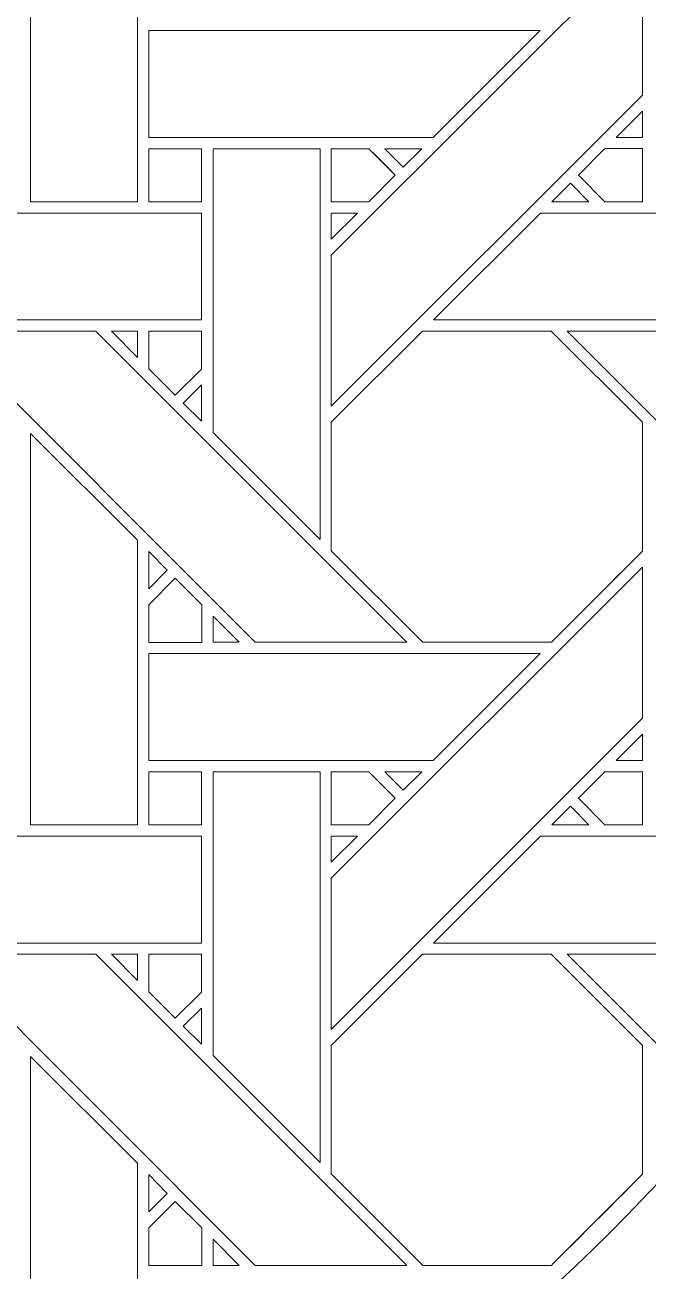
# Model space of a CAD drawing. Header units: inches. Extents: x 8.88 to 15.88, y 5.59 to 12.59.
# Drawn here: x 13.577 to 14.526, y 6.952 to 8.849 of the extents above; entities that cross this region are included whole.
import ezdxf

# ---------------------------------------------------------------- set-up
doc = ezdxf.new("R2010")
doc.units = ezdxf.units.IN
doc.header["$MEASUREMENT"] = 0
doc.layers.add('Design', color=7, linetype='Continuous', lineweight=0)

msp = doc.modelspace()

# ---------------------------------------------------------------- linework, layer by layer
at = {"layer": 'Design'}
for points, knots in [([(12.3829, 12.5948), (10.4499, 12.5948), (8.8829, 11.0278), (8.8829, 9.0948), (8.8829, 7.1618), (10.4499, 5.5948), (12.3829, 5.5948), (14.3159, 5.5948), (15.8829, 7.1618), (15.8829, 9.0948), (15.8829, 11.0278), (14.3159, 12.5948), (12.3829, 12.5948)], [0, 0, 0, 0, 1, 1, 1, 2, 2, 2, 3, 3, 3, 4, 4, 4, 4]), ([(12.3829, 12.0427), (10.7547, 12.0427), (9.4349, 10.7229), (9.4349, 9.0948), (9.4349, 7.4666), (10.7547, 6.1468), (12.3829, 6.1468), (14.011, 6.1468), (15.3308, 7.4666), (15.3308, 9.0948), (15.3308, 10.7229), (14.011, 12.0427), (12.3829, 12.0427)], [0, 0, 0, 0, 1, 1, 1, 2, 2, 2, 3, 3, 3, 4, 4, 4, 4]), ([(13.5856, 8.5802), (13.5856, 8.5802), (13.5856, 9.176), (13.5856, 9.176), (13.5856, 9.176), (13.7483, 9.0138), (13.7483, 9.0138), (13.7483, 9.0138), (13.7483, 8.5802), (13.7483, 8.5802), (13.7483, 8.5802), (13.5856, 8.5802), (13.5856, 8.5802)], [0, 0, 0, 0, 1, 1, 1, 2, 2, 2, 3, 3, 3, 4, 4, 4, 4]), ([(14.0435, 8.4988), (14.0435, 8.4988), (14.5172, 8.9724), (14.5172, 8.9724), (14.5172, 8.9724), (14.5172, 8.7424), (14.5172, 8.7424), (14.5172, 8.7424), (14.0435, 8.2687), (14.0435, 8.2687), (14.0435, 8.2687), (14.0435, 8.4988), (14.0435, 8.4988)], [0, 0, 0, 0, 1, 1, 1, 2, 2, 2, 3, 3, 3, 4, 4, 4, 4]), ([(13.7657, 8.6782), (13.7657, 8.6782), (13.7657, 8.8409), (13.7657, 8.8409), (13.7657, 8.8409), (14.3614, 8.8409), (14.3614, 8.8409), (14.3614, 8.8409), (14.1986, 8.6782), (14.1986, 8.6782), (14.1986, 8.6782), (13.7657, 8.6782), (13.7657, 8.6782)], [0, 0, 0, 0, 1, 1, 1, 2, 2, 2, 3, 3, 3, 4, 4, 4, 4]), ([(14.5172, 8.718), (14.5172, 8.718), (14.5172, 8.6782), (14.5172, 8.6782), (14.5172, 8.6782), (14.4774, 8.6782), (14.4774, 8.6782), (14.4774, 8.6782), (14.5172, 8.718), (14.5172, 8.718)], [0, 0, 0, 0, 1, 1, 1, 2, 2, 2, 3, 3, 3, 3]), ([(13.7656, 8.6609), (13.7656, 8.6609), (13.8459, 8.6609), (13.8459, 8.6609), (13.8459, 8.6609), (13.8459, 8.5802), (13.8459, 8.5802), (13.8459, 8.5802), (13.7656, 8.5802), (13.7656, 8.5802), (13.7656, 8.5802), (13.7656, 8.6609), (13.7656, 8.6609)], [0, 0, 0, 0, 1, 1, 1, 2, 2, 2, 3, 3, 3, 4, 4, 4, 4]), ([(13.7656, 8.5802), (13.7656, 8.5802), (13.7656, 8.6609), (13.7656, 8.6609), (13.7656, 8.6609), (13.8459, 8.6609), (13.8459, 8.6609), (13.8459, 8.6609), (13.8459, 8.5802), (13.8459, 8.5802), (13.8459, 8.5802), (13.7656, 8.5802), (13.7656, 8.5802)], [0, 0, 0, 0, 1, 1, 1, 2, 2, 2, 3, 3, 3, 4, 4, 4, 4]), ([(14.0264, 8.6609), (14.0264, 8.6609), (14.0264, 8.0658), (14.0264, 8.0658), (14.0264, 8.0658), (13.8634, 8.2287), (13.8634, 8.2287), (13.8634, 8.2287), (13.8634, 8.6609), (13.8634, 8.6609), (13.8634, 8.6609), (14.0264, 8.6609), (14.0264, 8.6609)], [0, 0, 0, 0, 1, 1, 1, 2, 2, 2, 3, 3, 3, 4, 4, 4, 4]), ([(14.1006, 8.6609), (14.1057, 8.6558), (14.1365, 8.625), (14.1409, 8.6206), (14.1409, 8.6206), (14.1005, 8.5802), (14.1005, 8.5802), (14.1005, 8.5802), (14.0435, 8.5802), (14.0435, 8.5802), (14.0435, 8.5802), (14.0435, 8.6609), (14.0435, 8.6609), (14.0435, 8.6609), (14.1006, 8.6609), (14.1006, 8.6609)], [0, 0, 0, 0, 1, 1, 1, 2, 2, 2, 3, 3, 3, 4, 4, 4, 5, 5, 5, 5]), ([(14.0435, 8.5802), (14.0435, 8.5802), (14.0435, 8.6609), (14.0435, 8.6609), (14.0435, 8.6609), (14.1006, 8.6609), (14.1006, 8.6609), (14.106, 8.6555), (14.1369, 8.6246), (14.1409, 8.6206), (14.1409, 8.6206), (14.1005, 8.5802), (14.1005, 8.5802), (14.1005, 8.5802), (14.0435, 8.5802), (14.0435, 8.5802)], [0, 0, 0, 0, 1, 1, 1, 2, 2, 2, 3, 3, 3, 4, 4, 4, 5, 5, 5, 5]), ([(14.1249, 8.6609), (14.1249, 8.6609), (14.1814, 8.6609), (14.1814, 8.6609), (14.1814, 8.6609), (14.1531, 8.6328), (14.1531, 8.6328), (14.1531, 8.6328), (14.1249, 8.6609), (14.1249, 8.6609)], [0, 0, 0, 0, 1, 1, 1, 2, 2, 2, 3, 3, 3, 3]), ([(14.4601, 8.5802), (14.4601, 8.5802), (14.4197, 8.6205), (14.4197, 8.6205), (14.4197, 8.6205), (14.4601, 8.661), (14.4601, 8.661), (14.4601, 8.661), (14.5172, 8.661), (14.5172, 8.661), (14.5172, 8.661), (14.5172, 8.5802), (14.5172, 8.5802), (14.5172, 8.5802), (14.4601, 8.5802), (14.4601, 8.5802)], [0, 0, 0, 0, 1, 1, 1, 2, 2, 2, 3, 3, 3, 4, 4, 4, 5, 5, 5, 5]), ([(14.4197, 8.6205), (14.4197, 8.6205), (14.4601, 8.661), (14.4601, 8.661), (14.4601, 8.661), (14.5172, 8.661), (14.5172, 8.661), (14.5172, 8.661), (14.5172, 8.5802), (14.5172, 8.5802), (14.5172, 8.5802), (14.4601, 8.5802), (14.4601, 8.5802), (14.4601, 8.5802), (14.4197, 8.6205), (14.4197, 8.6205)], [0, 0, 0, 0, 1, 1, 1, 2, 2, 2, 3, 3, 3, 4, 4, 4, 5, 5, 5, 5]), ([(14.4076, 8.6084), (14.4076, 8.6084), (14.4358, 8.5802), (14.4358, 8.5802), (14.4358, 8.5802), (14.3793, 8.5802), (14.3793, 8.5802), (14.3793, 8.5802), (14.4076, 8.6084), (14.4076, 8.6084)], [0, 0, 0, 0, 1, 1, 1, 2, 2, 2, 3, 3, 3, 3]), ([(13.2506, 8.4002), (13.2506, 8.4002), (13.4135, 8.563), (13.4135, 8.563), (13.4135, 8.563), (13.8459, 8.563), (13.8459, 8.563), (13.8459, 8.563), (13.8459, 8.4002), (13.8459, 8.4002), (13.8459, 8.4002), (13.2506, 8.4002), (13.2506, 8.4002)], [0, 0, 0, 0, 1, 1, 1, 2, 2, 2, 3, 3, 3, 4, 4, 4, 4]), ([(14.0833, 8.563), (14.0833, 8.563), (14.0435, 8.5232), (14.0435, 8.5232), (14.0435, 8.5232), (14.0435, 8.563), (14.0435, 8.563), (14.0435, 8.563), (14.0833, 8.563), (14.0833, 8.563)], [0, 0, 0, 0, 1, 1, 1, 2, 2, 2, 3, 3, 3, 3]), ([(14.1993, 8.4002), (14.1993, 8.4002), (14.3622, 8.563), (14.3622, 8.563), (14.3622, 8.563), (14.7946, 8.563), (14.7946, 8.563), (14.7946, 8.563), (14.7946, 8.4002), (14.7946, 8.4002), (14.7946, 8.4002), (14.1993, 8.4002), (14.1993, 8.4002)], [0, 0, 0, 0, 1, 1, 1, 2, 2, 2, 3, 3, 3, 4, 4, 4, 4]), ([(13.9275, 7.9094), (13.9275, 7.9094), (13.4539, 8.3831), (13.4539, 8.3831), (13.4539, 8.3831), (13.6849, 8.3831), (13.6849, 8.3831), (13.6849, 8.3831), (14.1585, 7.9094), (14.1585, 7.9094), (14.1585, 7.9094), (13.9275, 7.9094), (13.9275, 7.9094)], [0, 0, 0, 0, 1, 1, 1, 2, 2, 2, 3, 3, 3, 4, 4, 4, 4]), ([(13.7484, 8.3831), (13.7484, 8.3831), (13.7484, 8.3432), (13.7484, 8.3432), (13.7484, 8.3432), (13.709, 8.3831), (13.709, 8.3831), (13.709, 8.3831), (13.7484, 8.3831), (13.7484, 8.3831)], [0, 0, 0, 0, 1, 1, 1, 2, 2, 2, 3, 3, 3, 3]), ([(13.8459, 8.3831), (13.8459, 8.3831), (13.8459, 8.3255), (13.8459, 8.3255), (13.8459, 8.3255), (13.806, 8.2855), (13.806, 8.2855), (13.806, 8.2855), (13.7656, 8.3259), (13.7656, 8.3259), (13.7656, 8.3259), (13.7656, 8.3831), (13.7656, 8.3831), (13.7656, 8.3831), (13.8459, 8.3831), (13.8459, 8.3831)], [0, 0, 0, 0, 1, 1, 1, 2, 2, 2, 3, 3, 3, 4, 4, 4, 5, 5, 5, 5]), ([(13.806, 8.2855), (13.806, 8.2855), (13.7656, 8.3259), (13.7656, 8.3259), (13.7656, 8.3259), (13.7656, 8.3831), (13.7656, 8.3831), (13.7656, 8.3831), (13.8459, 8.3831), (13.8459, 8.3831), (13.8459, 8.3831), (13.8459, 8.3255), (13.8459, 8.3255), (13.8459, 8.3255), (13.806, 8.2855), (13.806, 8.2855)], [0, 0, 0, 0, 1, 1, 1, 2, 2, 2, 3, 3, 3, 4, 4, 4, 5, 5, 5, 5]), ([(14.0435, 8.0487), (14.0435, 8.0487), (14.0435, 8.2443), (14.0435, 8.2443), (14.0435, 8.2443), (14.1822, 8.3831), (14.1822, 8.3831), (14.1822, 8.3831), (14.3784, 8.3831), (14.3784, 8.3831), (14.3784, 8.3831), (14.5172, 8.2443), (14.5172, 8.2443), (14.5172, 8.2443), (14.5172, 8.0481), (14.5172, 8.0481), (14.4994, 8.0302), (14.3874, 7.9184), (14.3785, 7.9094), (14.3785, 7.9094), (14.1828, 7.9094), (14.1828, 7.9094), (14.1828, 7.9094), (14.0435, 8.0487), (14.0435, 8.0487)], [0, 0, 0, 0, 1, 1, 1, 2, 2, 2, 3, 3, 3, 4, 4, 4, 5, 5, 5, 6, 6, 6, 7, 7, 7, 8, 8, 8, 8]), ([(14.5172, 8.0481), (14.4987, 8.0295), (14.3869, 7.9179), (14.3785, 7.9094), (14.3785, 7.9094), (14.1828, 7.9094), (14.1828, 7.9094), (14.1828, 7.9094), (14.0435, 8.0487), (14.0435, 8.0487), (14.0435, 8.0487), (14.0435, 8.2443), (14.0435, 8.2443), (14.0435, 8.2443), (14.1822, 8.3831), (14.1822, 8.3831), (14.1822, 8.3831), (14.3784, 8.3831), (14.3784, 8.3831), (14.3784, 8.3831), (14.5172, 8.2443), (14.5172, 8.2443), (14.5172, 8.2443), (14.5172, 8.0481), (14.5172, 8.0481)], [0, 0, 0, 0, 1, 1, 1, 2, 2, 2, 3, 3, 3, 4, 4, 4, 5, 5, 5, 6, 6, 6, 7, 7, 7, 8, 8, 8, 8]), ([(14.4026, 8.3831), (14.4026, 8.3831), (14.6336, 8.3831), (14.6336, 8.3831), (14.6336, 8.3831), (15.0743, 7.9423), (15.0743, 7.9423), (15.0696, 7.9313), (15.0648, 7.9204), (15.06, 7.9094), (15.06, 7.9094), (14.8762, 7.9094), (14.8762, 7.9094), (14.8762, 7.9094), (14.4026, 8.3831), (14.4026, 8.3831)], [0, 0, 0, 0, 1, 1, 1, 2, 2, 2, 3, 3, 3, 4, 4, 4, 5, 5, 5, 5]), ([(13.8459, 8.3012), (13.8459, 8.3012), (13.8459, 8.2461), (13.8459, 8.2461), (13.8459, 8.2461), (13.8181, 8.2735), (13.8181, 8.2735), (13.8181, 8.2735), (13.8459, 8.3012), (13.8459, 8.3012)], [0, 0, 0, 0, 1, 1, 1, 2, 2, 2, 3, 3, 3, 3]), ([(13.5856, 7.6314), (13.5856, 7.6314), (13.5856, 8.2273), (13.5856, 8.2273), (13.5856, 8.2273), (13.7483, 8.0651), (13.7483, 8.0651), (13.7483, 8.0651), (13.7483, 7.6314), (13.7483, 7.6314), (13.7483, 7.6314), (13.5856, 7.6314), (13.5856, 7.6314)], [0, 0, 0, 0, 1, 1, 1, 2, 2, 2, 3, 3, 3, 4, 4, 4, 4]), ([(13.7657, 7.9909), (13.7657, 7.9909), (13.7657, 8.0476), (13.7657, 8.0476), (13.7657, 8.0476), (13.7938, 8.019), (13.7938, 8.019), (13.7938, 8.019), (13.7657, 7.9909), (13.7657, 7.9909)], [0, 0, 0, 0, 1, 1, 1, 2, 2, 2, 3, 3, 3, 3]), ([(14.5172, 7.7937), (14.5172, 7.7937), (14.0435, 7.32), (14.0435, 7.32), (14.0435, 7.32), (14.0435, 7.5501), (14.0435, 7.5501), (14.0435, 7.5501), (14.5172, 8.0237), (14.5172, 8.0237), (14.5172, 8.0237), (14.5172, 7.7937), (14.5172, 7.7937)], [0, 0, 0, 0, 1, 1, 1, 2, 2, 2, 3, 3, 3, 4, 4, 4, 4]), ([(13.7656, 7.9092), (13.7656, 7.9092), (13.7656, 7.9665), (13.7656, 7.9665), (13.7656, 7.9665), (13.806, 8.0068), (13.806, 8.0068), (13.806, 8.0068), (13.8463, 7.9665), (13.8463, 7.9665), (13.8463, 7.9665), (13.8463, 7.9092), (13.8463, 7.9092), (13.8463, 7.9092), (13.7656, 7.9092), (13.7656, 7.9092)], [0, 0, 0, 0, 1, 1, 1, 2, 2, 2, 3, 3, 3, 4, 4, 4, 5, 5, 5, 5]), ([(13.806, 8.0068), (13.806, 8.0068), (13.8463, 7.9665), (13.8463, 7.9665), (13.8463, 7.9665), (13.8463, 7.9092), (13.8463, 7.9092), (13.8463, 7.9092), (13.7656, 7.9092), (13.7656, 7.9092), (13.7656, 7.9092), (13.7656, 7.9665), (13.7656, 7.9665), (13.7656, 7.9665), (13.806, 8.0068), (13.806, 8.0068)], [0, 0, 0, 0, 1, 1, 1, 2, 2, 2, 3, 3, 3, 4, 4, 4, 5, 5, 5, 5]), ([(13.8636, 7.9094), (13.8636, 7.9094), (13.8636, 7.9492), (13.8636, 7.9492), (13.8636, 7.9492), (13.9033, 7.9094), (13.9033, 7.9094), (13.9033, 7.9094), (13.8636, 7.9094), (13.8636, 7.9094)], [0, 0, 0, 0, 1, 1, 1, 2, 2, 2, 3, 3, 3, 3]), ([(13.7657, 7.7295), (13.7657, 7.7295), (13.7657, 7.8922), (13.7657, 7.8922), (13.7657, 7.8922), (14.3614, 7.8922), (14.3614, 7.8922), (14.3614, 7.8922), (14.1986, 7.7295), (14.1986, 7.7295), (14.1986, 7.7295), (13.7657, 7.7295), (13.7657, 7.7295)], [0, 0, 0, 0, 1, 1, 1, 2, 2, 2, 3, 3, 3, 4, 4, 4, 4]), ([(14.4774, 7.7295), (14.4774, 7.7295), (14.5172, 7.7693), (14.5172, 7.7693), (14.5172, 7.7693), (14.5172, 7.7295), (14.5172, 7.7295), (14.5172, 7.7295), (14.4774, 7.7295), (14.4774, 7.7295)], [0, 0, 0, 0, 1, 1, 1, 2, 2, 2, 3, 3, 3, 3]), ([(13.7656, 7.7122), (13.7656, 7.7122), (13.8459, 7.7122), (13.8459, 7.7122), (13.8459, 7.7122), (13.8459, 7.6314), (13.8459, 7.6314), (13.8459, 7.6314), (13.7656, 7.6314), (13.7656, 7.6314), (13.7656, 7.6314), (13.7656, 7.7122), (13.7656, 7.7122)], [0, 0, 0, 0, 1, 1, 1, 2, 2, 2, 3, 3, 3, 4, 4, 4, 4]), ([(13.7656, 7.6314), (13.7656, 7.6314), (13.7656, 7.7122), (13.7656, 7.7122), (13.7656, 7.7122), (13.8459, 7.7122), (13.8459, 7.7122), (13.8459, 7.7122), (13.8459, 7.6314), (13.8459, 7.6314), (13.8459, 7.6314), (13.7656, 7.6314), (13.7656, 7.6314)], [0, 0, 0, 0, 1, 1, 1, 2, 2, 2, 3, 3, 3, 4, 4, 4, 4]), ([(14.0264, 7.7122), (14.0264, 7.7122), (14.0264, 7.1171), (14.0264, 7.1171), (14.0264, 7.1171), (13.8634, 7.28), (13.8634, 7.28), (13.8634, 7.28), (13.8634, 7.7122), (13.8634, 7.7122), (13.8634, 7.7122), (14.0264, 7.7122), (14.0264, 7.7122)], [0, 0, 0, 0, 1, 1, 1, 2, 2, 2, 3, 3, 3, 4, 4, 4, 4]), ([(14.1409, 7.6719), (14.1409, 7.6719), (14.1005, 7.6314), (14.1005, 7.6314), (14.1005, 7.6314), (14.0435, 7.6314), (14.0435, 7.6314), (14.0435, 7.6314), (14.0435, 7.7122), (14.0435, 7.7122), (14.0435, 7.7122), (14.1006, 7.7122), (14.1006, 7.7122), (14.1057, 7.7071), (14.1365, 7.6763), (14.1409, 7.6719)], [0, 0, 0, 0, 1, 1, 1, 2, 2, 2, 3, 3, 3, 4, 4, 4, 5, 5, 5, 5]), ([(14.0435, 7.6314), (14.0435, 7.6314), (14.0435, 7.7122), (14.0435, 7.7122), (14.0435, 7.7122), (14.1006, 7.7122), (14.1006, 7.7122), (14.106, 7.7068), (14.1409, 7.6719), (14.1409, 7.6719), (14.1409, 7.6719), (14.1005, 7.6314), (14.1005, 7.6314), (14.1005, 7.6314), (14.0435, 7.6314), (14.0435, 7.6314)], [0, 0, 0, 0, 1, 1, 1, 2, 2, 2, 3, 3, 3, 4, 4, 4, 5, 5, 5, 5]), ([(14.1249, 7.7122), (14.1249, 7.7122), (14.1814, 7.7122), (14.1814, 7.7122), (14.1814, 7.7122), (14.1531, 7.684), (14.1531, 7.684), (14.1531, 7.684), (14.1249, 7.7122), (14.1249, 7.7122)], [0, 0, 0, 0, 1, 1, 1, 2, 2, 2, 3, 3, 3, 3]), ([(14.4601, 7.7122), (14.4601, 7.7122), (14.5172, 7.7122), (14.5172, 7.7122), (14.5172, 7.7122), (14.5172, 7.6314), (14.5172, 7.6314), (14.5172, 7.6314), (14.4601, 7.6314), (14.4601, 7.6314), (14.4601, 7.6314), (14.4197, 7.6718), (14.4197, 7.6718), (14.4197, 7.6718), (14.4601, 7.7122), (14.4601, 7.7122)], [0, 0, 0, 0, 1, 1, 1, 2, 2, 2, 3, 3, 3, 4, 4, 4, 5, 5, 5, 5]), ([(14.4197, 7.6718), (14.4197, 7.6718), (14.4601, 7.7122), (14.4601, 7.7122), (14.4601, 7.7122), (14.5172, 7.7122), (14.5172, 7.7122), (14.5172, 7.7122), (14.5172, 7.6314), (14.5172, 7.6314), (14.5172, 7.6314), (14.4601, 7.6314), (14.4601, 7.6314), (14.4601, 7.6314), (14.4197, 7.6718), (14.4197, 7.6718)], [0, 0, 0, 0, 1, 1, 1, 2, 2, 2, 3, 3, 3, 4, 4, 4, 5, 5, 5, 5]), ([(14.4358, 7.6314), (14.4358, 7.6314), (14.3793, 7.6314), (14.3793, 7.6314), (14.3793, 7.6314), (14.4076, 7.6597), (14.4076, 7.6597), (14.4076, 7.6597), (14.4358, 7.6314), (14.4358, 7.6314)], [0, 0, 0, 0, 1, 1, 1, 2, 2, 2, 3, 3, 3, 3]), ([(13.2506, 7.4515), (13.2506, 7.4515), (13.4135, 7.6143), (13.4135, 7.6143), (13.4135, 7.6143), (13.8459, 7.6143), (13.8459, 7.6143), (13.8459, 7.6143), (13.8459, 7.4515), (13.8459, 7.4515), (13.8459, 7.4515), (13.2506, 7.4515), (13.2506, 7.4515)], [0, 0, 0, 0, 1, 1, 1, 2, 2, 2, 3, 3, 3, 4, 4, 4, 4]), ([(14.0833, 7.6143), (14.0833, 7.6143), (14.0435, 7.5745), (14.0435, 7.5745), (14.0435, 7.5745), (14.0435, 7.6143), (14.0435, 7.6143), (14.0435, 7.6143), (14.0833, 7.6143), (14.0833, 7.6143)], [0, 0, 0, 0, 1, 1, 1, 2, 2, 2, 3, 3, 3, 3]), ([(14.1993, 7.4515), (14.1993, 7.4515), (14.3622, 7.6143), (14.3622, 7.6143), (14.3622, 7.6143), (14.7946, 7.6143), (14.7946, 7.6143), (14.7946, 7.6143), (14.7946, 7.4515), (14.7946, 7.4515), (14.7946, 7.4515), (14.1993, 7.4515), (14.1993, 7.4515)], [0, 0, 0, 0, 1, 1, 1, 2, 2, 2, 3, 3, 3, 4, 4, 4, 4]), ([(13.4539, 7.4343), (13.4539, 7.4343), (13.6849, 7.4343), (13.6849, 7.4343), (13.6849, 7.4343), (14.1585, 6.9607), (14.1585, 6.9607), (14.1585, 6.9607), (13.9275, 6.9607), (13.9275, 6.9607), (13.9275, 6.9607), (13.4539, 7.4343), (13.4539, 7.4343)], [0, 0, 0, 0, 1, 1, 1, 2, 2, 2, 3, 3, 3, 4, 4, 4, 4]), ([(13.7484, 7.4343), (13.7484, 7.4343), (13.7484, 7.3945), (13.7484, 7.3945), (13.7484, 7.3945), (13.709, 7.4343), (13.709, 7.4343), (13.709, 7.4343), (13.7484, 7.4343), (13.7484, 7.4343)], [0, 0, 0, 0, 1, 1, 1, 2, 2, 2, 3, 3, 3, 3]), ([(13.8459, 7.4343), (13.8459, 7.4343), (13.8459, 7.3767), (13.8459, 7.3767), (13.8459, 7.3767), (13.806, 7.3368), (13.806, 7.3368), (13.806, 7.3368), (13.7656, 7.3771), (13.7656, 7.3771), (13.7656, 7.3771), (13.7656, 7.4343), (13.7656, 7.4343), (13.7656, 7.4343), (13.8459, 7.4343), (13.8459, 7.4343)], [0, 0, 0, 0, 1, 1, 1, 2, 2, 2, 3, 3, 3, 4, 4, 4, 5, 5, 5, 5]), ([(13.806, 7.3368), (13.806, 7.3368), (13.7656, 7.3771), (13.7656, 7.3771), (13.7656, 7.3771), (13.7656, 7.4343), (13.7656, 7.4343), (13.7656, 7.4343), (13.8459, 7.4343), (13.8459, 7.4343), (13.8459, 7.4343), (13.8459, 7.3767), (13.8459, 7.3767), (13.8459, 7.3767), (13.806, 7.3368), (13.806, 7.3368)], [0, 0, 0, 0, 1, 1, 1, 2, 2, 2, 3, 3, 3, 4, 4, 4, 5, 5, 5, 5]), ([(14.0435, 7.2956), (14.0435, 7.2956), (14.1822, 7.4343), (14.1822, 7.4343), (14.1822, 7.4343), (14.3784, 7.4343), (14.3784, 7.4343), (14.3784, 7.4343), (14.5172, 7.2956), (14.5172, 7.2956), (14.5172, 7.2956), (14.5172, 7.0994), (14.5172, 7.0994), (14.4994, 7.0815), (14.3874, 6.9697), (14.3785, 6.9607), (14.3785, 6.9607), (14.1828, 6.9607), (14.1828, 6.9607), (14.1828, 6.9607), (14.0435, 7.0999), (14.0435, 7.0999), (14.0435, 7.0999), (14.0435, 7.2956), (14.0435, 7.2956)], [0, 0, 0, 0, 1, 1, 1, 2, 2, 2, 3, 3, 3, 4, 4, 4, 5, 5, 5, 6, 6, 6, 7, 7, 7, 8, 8, 8, 8]), ([(14.5172, 7.0994), (14.4992, 7.0813), (14.3873, 6.9696), (14.3785, 6.9607), (14.3785, 6.9607), (14.1828, 6.9607), (14.1828, 6.9607), (14.1828, 6.9607), (14.0435, 7.0999), (14.0435, 7.0999), (14.0435, 7.0999), (14.0435, 7.2956), (14.0435, 7.2956), (14.0435, 7.2956), (14.1822, 7.4343), (14.1822, 7.4343), (14.1822, 7.4343), (14.3784, 7.4343), (14.3784, 7.4343), (14.3784, 7.4343), (14.5172, 7.2956), (14.5172, 7.2956), (14.5172, 7.2956), (14.5172, 7.0994), (14.5172, 7.0994)], [0, 0, 0, 0, 1, 1, 1, 2, 2, 2, 3, 3, 3, 4, 4, 4, 5, 5, 5, 6, 6, 6, 7, 7, 7, 8, 8, 8, 8]), ([(14.4026, 7.4343), (14.4026, 7.4343), (14.6336, 7.4343), (14.6336, 7.4343), (14.6336, 7.4343), (14.7268, 7.3411), (14.7268, 7.3411), (14.6939, 7.2972), (14.6597, 7.2544), (14.6245, 7.2125), (14.6245, 7.2125), (14.4026, 7.4343), (14.4026, 7.4343)], [0, 0, 0, 0, 1, 1, 1, 2, 2, 2, 3, 3, 3, 4, 4, 4, 4]), ([(13.8459, 7.3525), (13.8459, 7.3525), (13.8459, 7.2973), (13.8459, 7.2973), (13.8459, 7.2973), (13.8181, 7.3247), (13.8181, 7.3247), (13.8181, 7.3247), (13.8459, 7.3525), (13.8459, 7.3525)], [0, 0, 0, 0, 1, 1, 1, 2, 2, 2, 3, 3, 3, 3]), ([(13.7483, 7.1164), (13.7483, 7.1164), (13.7483, 6.6827), (13.7483, 6.6827), (13.7483, 6.6827), (13.5856, 6.6827), (13.5856, 6.6827), (13.5856, 6.6827), (13.5856, 7.2785), (13.5856, 7.2785), (13.5856, 7.2785), (13.7483, 7.1164), (13.7483, 7.1164)], [0, 0, 0, 0, 1, 1, 1, 2, 2, 2, 3, 3, 3, 4, 4, 4, 4]), ([(13.7657, 7.0421), (13.7657, 7.0421), (13.7657, 7.0989), (13.7657, 7.0989), (13.7657, 7.0989), (13.7938, 7.0703), (13.7938, 7.0703), (13.7938, 7.0703), (13.7657, 7.0421), (13.7657, 7.0421)], [0, 0, 0, 0, 1, 1, 1, 2, 2, 2, 3, 3, 3, 3]), ([(13.7656, 6.9605), (13.7656, 6.9605), (13.7656, 7.0177), (13.7656, 7.0177), (13.7656, 7.0177), (13.806, 7.0581), (13.806, 7.0581), (13.806, 7.0581), (13.8463, 7.0177), (13.8463, 7.0177), (13.8463, 7.0177), (13.8463, 6.9605), (13.8463, 6.9605), (13.8463, 6.9605), (13.7656, 6.9605), (13.7656, 6.9605)], [0, 0, 0, 0, 1, 1, 1, 2, 2, 2, 3, 3, 3, 4, 4, 4, 5, 5, 5, 5]), ([(13.806, 7.0581), (13.806, 7.0581), (13.8463, 7.0177), (13.8463, 7.0177), (13.8463, 7.0177), (13.8463, 6.9605), (13.8463, 6.9605), (13.8463, 6.9605), (13.7656, 6.9605), (13.7656, 6.9605), (13.7656, 6.9605), (13.7656, 7.0177), (13.7656, 7.0177), (13.7656, 7.0177), (13.806, 7.0581), (13.806, 7.0581)], [0, 0, 0, 0, 1, 1, 1, 2, 2, 2, 3, 3, 3, 4, 4, 4, 5, 5, 5, 5]), ([(13.9033, 6.9607), (13.9033, 6.9607), (13.8636, 6.9607), (13.8636, 6.9607), (13.8636, 6.9607), (13.8636, 7.0005), (13.8636, 7.0005), (13.8636, 7.0005), (13.9033, 6.9607), (13.9033, 6.9607)], [0, 0, 0, 0, 1, 1, 1, 2, 2, 2, 3, 3, 3, 3])]:
    msp.add_open_spline(points, degree=3, knots=knots, dxfattribs=at)

doc.saveas('drawing.dxf')
